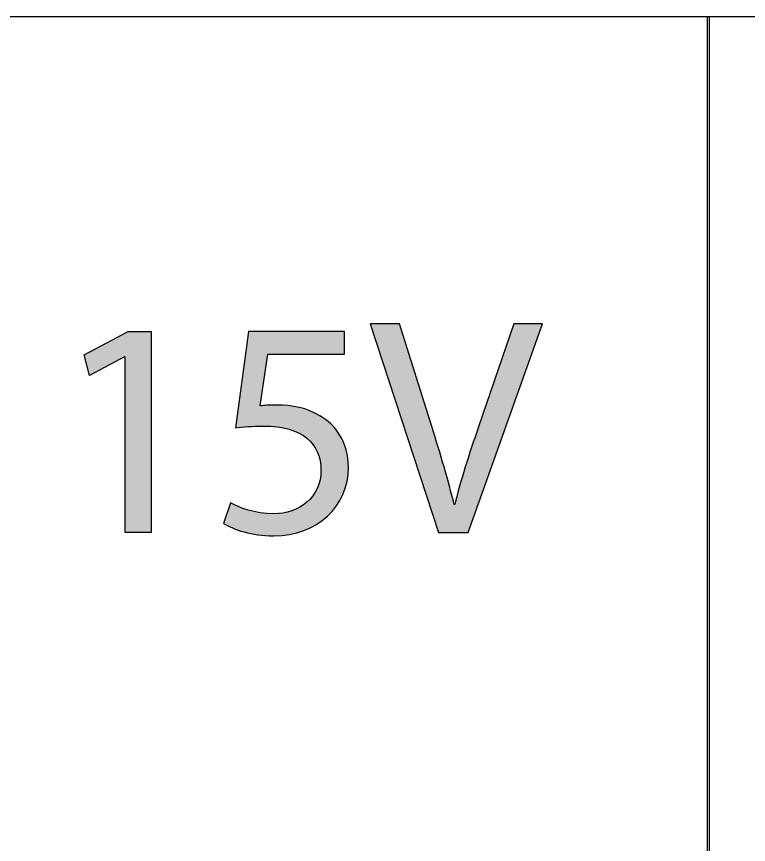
# Model space of a CAD drawing. Extents: x 0 to 360, y -268 to 0.
# Drawn here: x 39.26 to 46.36, y -148.03 to -140 of the extents above; entities that cross this region are included whole.
import ezdxf

# ---------------------------------------------------------------- set-up
doc = ezdxf.new("R2010")
doc.units = 0
doc.layers.add('LAYER_1', color=7, linetype='CONTINUOUS')

# ---------------------------------------------------------------- blocks, each defined once
blk = doc.blocks.new('*U97')
at = {"layer": 'LAYER_1', "color": 250}
for points in [[(40.3045, -143.2981), (39.9657, -143.2528), (40.3045, -143.0714)], [(40.3105, -143.2981), (40.3045, -143.0714), (40.3105, -143.0681)], [(40.3405, -145.001), (40.3105, -143.0681), (40.3405, -143.0521)], [(39.9657, -143.4806), (39.9147, -143.2801), (39.9657, -143.2528)], [(39.9657, -143.4806), (39.9657, -143.2528), (40.3045, -143.2981)]]:
    blk.add_solid(points, dxfattribs=at)
at = {"layer": 'LAYER_1', "color": 250, "extrusion": (0, 0, -1)}
for points in [[(-40.3045, -143.2981), (-40.3045, -143.0714), (-40.3105, -143.2981)], [(-40.3105, -145.001), (-40.3105, -143.0681), (-40.3405, -145.001)], [(-40.3405, -145.001), (-40.3405, -143.0521), (-40.5653, -145.001)], [(-40.5653, -145.001), (-40.3405, -143.0521), (-40.5653, -143.0521)]]:
    blk.add_solid(points, dxfattribs=at)
blk = doc.blocks.new('*U98')
at = {"layer": 'LAYER_1', "color": 250}
for points in [[(41.5017, -143.9751), (41.4661, -143.3558), (41.5017, -143.0919)], [(41.5058, -143.975), (41.5017, -143.0919), (41.5058, -143.0612)], [(41.507, -143.9749), (41.5058, -143.0612), (41.507, -143.0521)], [(41.4661, -143.9789), (41.4075, -143.7908), (41.4661, -143.3558)], [(41.6227, -143.9707), (41.6209, -143.7749), (41.6227, -143.7748)], [(41.6538, -143.9695), (41.6227, -143.7748), (41.6538, -143.773)], [(41.6958, -143.972), (41.6538, -143.773), (41.6958, -143.7706)], [(41.6538, -143.9695), (41.6538, -143.773), (41.6958, -143.972)], [(41.7528, -143.9754), (41.6958, -143.7706), (41.7528, -143.7674)], [(41.6958, -143.972), (41.6958, -143.7706), (41.7528, -143.9754)], [(41.7799, -143.9771), (41.7528, -143.7674), (41.7799, -143.7659)], [(41.7528, -143.9754), (41.7528, -143.7674), (41.7799, -143.9771)], [(41.7799, -143.9771), (41.7799, -143.7659), (41.7888, -143.9776)], [(41.7888, -143.9776), (41.7888, -143.7664), (41.8432, -143.9887)], [(41.8432, -143.9887), (41.8432, -143.7692), (41.893, -143.9988)], [(41.893, -143.9988), (41.893, -143.7717), (41.9042, -144.0011)], [(41.9042, -144.0011), (41.9042, -143.7736), (41.9054, -144.0015)], [(41.9054, -144.0015), (41.9054, -143.7738), (41.9286, -144.0106)], [(41.9286, -144.0106), (41.9286, -143.7777), (42.0003, -144.0387)], [(42.0003, -144.0387), (42.0003, -143.7898), (42.002, -144.0399)], [(42.002, -144.0399), (42.002, -143.7901), (42.0068, -144.043)], [(42.0068, -144.043), (42.0068, -143.7916), (42.0445, -144.0677)], [(42.0445, -144.0677), (42.0445, -143.8035), (42.0755, -144.0879)], [(42.0755, -144.0879), (42.0755, -143.8133), (42.0778, -144.0894)], [(42.0778, -144.0894), (42.0778, -143.814), (42.1048, -144.1179)], [(42.1048, -144.1179), (42.1048, -143.8226), (42.1325, -144.1471)], [(42.1325, -144.1471), (42.1325, -143.8366), (42.1371, -144.1519)], [(42.1371, -144.1519), (42.1371, -143.839), (42.1682, -144.2064)], [(42.1682, -144.2064), (42.1682, -143.8547), (42.1757, -144.2195)], [(42.1757, -144.2195), (42.1757, -143.8585), (42.1788, -144.225)], [(42.1788, -144.225), (42.1788, -143.8601), (42.1995, -144.2943)], [(42.1995, -144.2943), (42.1995, -143.8706), (42.2028, -144.3053)], [(42.2028, -144.3053), (42.2028, -143.8727), (42.2035, -144.3076)], [(42.2035, -144.3076), (42.2035, -143.8732), (42.2115, -144.3984)], [(42.2115, -144.8909), (42.2035, -144.4842), (42.2115, -144.3984)], [(42.2035, -144.897), (42.2028, -144.4915), (42.2035, -144.4842)], [(42.1788, -144.9156), (42.1757, -144.5745), (42.1788, -144.5649)], [(42.1995, -144.9), (42.1788, -144.5649), (42.1995, -144.5015)], [(42.2028, -144.8975), (42.1995, -144.5015), (42.2028, -144.4915)], [(42.1371, -144.9386), (42.1325, -144.6468), (42.1371, -144.6391)], [(42.1682, -144.9236), (42.1371, -144.6391), (42.1682, -144.5871)], [(42.1757, -144.9179), (42.1682, -144.5871), (42.1757, -144.5745)], [(41.333, -144.9474), (41.2671, -144.9138), (41.333, -144.7133)], [(41.333, -144.9474), (41.333, -144.7133), (41.3535, -144.9578)], [(41.3535, -144.9578), (41.3535, -144.7235), (41.3809, -144.9672)], [(42.0755, -144.9683), (42.0445, -144.7294), (42.0755, -144.7076)], [(42.0778, -144.9672), (42.0755, -144.7076), (42.0778, -144.7051)], [(42.1048, -144.9542), (42.0778, -144.7051), (42.1048, -144.6763)], [(42.1325, -144.9408), (42.1048, -144.6763), (42.1325, -144.6468)], [(41.3809, -144.9672), (41.3809, -144.7371), (41.4075, -144.9762)], [(41.4075, -144.9762), (41.4075, -144.7504), (41.4661, -144.9962)], [(41.4661, -144.9962), (41.4661, -144.7711), (41.5017, -145.0034)], [(41.5017, -145.0034), (41.5017, -144.7837), (41.5058, -145.0042)], [(41.5058, -145.0042), (41.5058, -144.7852), (41.507, -145.0045)], [(41.507, -145.0045), (41.507, -144.7854), (41.6006, -145.0234)], [(41.6006, -145.0234), (41.6006, -144.8061), (41.6209, -145.0248)], [(41.893, -145.0218), (41.8432, -144.8137), (41.893, -144.8009)], [(41.9042, -145.0208), (41.893, -144.8009), (41.9042, -144.798)], [(41.9054, -145.0207), (41.9042, -144.798), (41.9054, -144.7977)], [(41.9286, -145.0145), (41.9054, -144.7977), (41.9286, -144.7918)], [(42.0003, -144.9952), (41.9286, -144.7918), (42.0003, -144.7591)], [(42.002, -144.9947), (42.0003, -144.7591), (42.002, -144.7583)], [(42.0068, -144.9934), (42.002, -144.7583), (42.0068, -144.7561)], [(42.0445, -144.9833), (42.0068, -144.7561), (42.0445, -144.7294)], [(41.6209, -145.0248), (41.6209, -144.8106), (41.6227, -145.0249)], [(41.6227, -145.0249), (41.6227, -144.811), (41.6538, -145.027)], [(41.6538, -145.027), (41.6538, -144.8134), (41.6958, -145.0298)], [(41.6958, -145.0298), (41.6958, -144.8167), (41.7528, -145.0337)], [(41.7799, -145.0314), (41.7528, -144.8211), (41.7799, -144.8189)], [(41.7888, -145.0306), (41.7799, -144.8189), (41.7888, -144.8182)], [(41.8432, -145.026), (41.7888, -144.8182), (41.8432, -144.8137)]]:
    blk.add_solid(points, dxfattribs=at)
at = {"layer": 'LAYER_1', "color": 250, "extrusion": (0, 0, -1)}
for points in [[(-41.5017, -143.9751), (-41.5017, -143.0919), (-41.5058, -143.975)], [(-41.5058, -143.975), (-41.5058, -143.0612), (-41.507, -143.9749)], [(-41.507, -143.9749), (-41.507, -143.0521), (-41.6006, -143.9715)], [(-41.6006, -143.9715), (-41.507, -143.0521), (-41.6006, -143.0521)], [(-41.6006, -143.9715), (-41.6006, -143.0521), (-41.6209, -143.9707)], [(-41.6209, -143.9707), (-41.6006, -143.0521), (-41.6209, -143.0521)], [(-41.6209, -143.7749), (-41.6209, -143.0521), (-41.6227, -143.7628)], [(-41.6227, -143.7628), (-41.6209, -143.0521), (-41.6227, -143.0521)], [(-41.6227, -143.7628), (-41.6227, -143.0521), (-41.6538, -143.5549)], [(-41.6538, -143.5549), (-41.6227, -143.0521), (-41.6538, -143.0521)], [(-41.6538, -143.5549), (-41.6538, -143.0521), (-41.6958, -143.2739)], [(-41.6958, -143.2739), (-41.6538, -143.0521), (-41.6958, -143.0521)], [(-41.6958, -143.2739), (-41.6958, -143.0521), (-41.7528, -143.2739)], [(-41.7528, -143.2739), (-41.6958, -143.0521), (-41.7528, -143.0521)], [(-41.7528, -143.2739), (-41.7528, -143.0521), (-41.7799, -143.2739)], [(-41.7799, -143.2739), (-41.7528, -143.0521), (-41.7799, -143.0521)], [(-41.7799, -143.2739), (-41.7799, -143.0521), (-41.7888, -143.2739)], [(-41.7888, -143.2739), (-41.7799, -143.0521), (-41.7888, -143.0521)], [(-41.7888, -143.2739), (-41.7888, -143.0521), (-41.8432, -143.2739)], [(-41.8432, -143.2739), (-41.7888, -143.0521), (-41.8432, -143.0521)], [(-41.8432, -143.2739), (-41.8432, -143.0521), (-41.893, -143.2739)], [(-41.893, -143.2739), (-41.8432, -143.0521), (-41.893, -143.0521)], [(-41.893, -143.2739), (-41.893, -143.0521), (-41.9042, -143.2739)], [(-41.9042, -143.2739), (-41.893, -143.0521), (-41.9042, -143.0521)], [(-41.9042, -143.2739), (-41.9042, -143.0521), (-41.9054, -143.2739)], [(-41.9054, -143.2739), (-41.9042, -143.0521), (-41.9054, -143.0521)], [(-41.9054, -143.2739), (-41.9054, -143.0521), (-41.9286, -143.2739)], [(-41.9286, -143.2739), (-41.9054, -143.0521), (-41.9286, -143.0521)], [(-41.9286, -143.2739), (-41.9286, -143.0521), (-42.0003, -143.2739)], [(-42.0003, -143.2739), (-41.9286, -143.0521), (-42.0003, -143.0521)], [(-42.0003, -143.2739), (-42.0003, -143.0521), (-42.002, -143.2739)], [(-42.002, -143.2739), (-42.0003, -143.0521), (-42.002, -143.0521)], [(-42.002, -143.2739), (-42.002, -143.0521), (-42.0068, -143.2739)], [(-42.0068, -143.2739), (-42.002, -143.0521), (-42.0068, -143.0521)], [(-42.0068, -143.2739), (-42.0068, -143.0521), (-42.0445, -143.2739)], [(-42.0445, -143.2739), (-42.0068, -143.0521), (-42.0445, -143.0521)], [(-42.0445, -143.2739), (-42.0445, -143.0521), (-42.0755, -143.2739)], [(-42.0755, -143.2739), (-42.0445, -143.0521), (-42.0755, -143.0521)], [(-42.0755, -143.2739), (-42.0755, -143.0521), (-42.0778, -143.2739)], [(-42.0778, -143.2739), (-42.0755, -143.0521), (-42.0778, -143.0521)], [(-42.0778, -143.2739), (-42.0778, -143.0521), (-42.1048, -143.2739)], [(-42.1048, -143.2739), (-42.0778, -143.0521), (-42.1048, -143.0521)], [(-42.1048, -143.2739), (-42.1048, -143.0521), (-42.1325, -143.2739)], [(-42.1325, -143.2739), (-42.1048, -143.0521), (-42.1325, -143.0521)], [(-42.1325, -143.2739), (-42.1325, -143.0521), (-42.1371, -143.2739)], [(-42.1371, -143.2739), (-42.1325, -143.0521), (-42.1371, -143.0521)], [(-42.1371, -143.2739), (-42.1371, -143.0521), (-42.1682, -143.2739)], [(-42.1682, -143.2739), (-42.1371, -143.0521), (-42.1682, -143.0521)], [(-42.1682, -143.2739), (-42.1682, -143.0521), (-42.1757, -143.2739)], [(-42.1757, -143.2739), (-42.1682, -143.0521), (-42.1757, -143.0521)], [(-42.1757, -143.2739), (-42.1757, -143.0521), (-42.1788, -143.2739)], [(-42.1788, -143.2739), (-42.1757, -143.0521), (-42.1788, -143.0521)], [(-42.1788, -143.2739), (-42.1788, -143.0521), (-42.1995, -143.2739)], [(-42.1995, -143.2739), (-42.1788, -143.0521), (-42.1995, -143.0521)], [(-42.1995, -143.2739), (-42.1995, -143.0521), (-42.2028, -143.2739)], [(-42.2028, -143.2739), (-42.1995, -143.0521), (-42.2028, -143.0521)], [(-42.2028, -143.2739), (-42.2028, -143.0521), (-42.2035, -143.2739)], [(-42.2035, -143.2739), (-42.2028, -143.0521), (-42.2035, -143.0521)], [(-42.2035, -143.2739), (-42.2035, -143.0521), (-42.2115, -143.2739)], [(-42.2115, -143.2739), (-42.2035, -143.0521), (-42.2115, -143.0521)], [(-42.2115, -143.2739), (-42.2115, -143.0521), (-42.2554, -143.2739)], [(-42.2554, -143.2739), (-42.2115, -143.0521), (-42.2554, -143.0521)], [(-42.2554, -143.2739), (-42.2554, -143.0521), (-42.2741, -143.2739)], [(-42.2741, -143.2739), (-42.2554, -143.0521), (-42.2741, -143.0521)], [(-42.2741, -143.2739), (-42.2741, -143.0521), (-42.3076, -143.2739)], [(-42.3076, -143.2739), (-42.2741, -143.0521), (-42.3076, -143.0521)], [(-42.3076, -143.2739), (-42.3076, -143.0521), (-42.355, -143.2739)], [(-42.355, -143.2739), (-42.3076, -143.0521), (-42.355, -143.0521)], [(-42.355, -143.2739), (-42.355, -143.0521), (-42.3603, -143.2739)], [(-42.3603, -143.2739), (-42.355, -143.0521), (-42.3603, -143.0521)], [(-42.3603, -143.2739), (-42.3603, -143.0521), (-42.3963, -143.2739)], [(-42.3963, -143.2739), (-42.3603, -143.0521), (-42.3963, -143.0521)], [(-42.3963, -143.2739), (-42.3963, -143.0521), (-42.4245, -143.2739)], [(-42.4245, -143.2739), (-42.3963, -143.0521), (-42.4245, -143.0521)], [(-42.4245, -143.2739), (-42.4245, -143.0521), (-42.4305, -143.2739)], [(-42.4305, -143.2739), (-42.4245, -143.0521), (-42.4305, -143.0521)], [(-42.4305, -143.2739), (-42.4305, -143.0521), (-42.4394, -143.2739)], [(-42.4394, -143.2739), (-42.4305, -143.0521), (-42.4394, -143.0521)], [(-41.4661, -143.9789), (-41.4661, -143.3558), (-41.5017, -143.9751)], [(-41.4075, -143.985), (-41.3809, -143.9878), (-41.4075, -143.7908)], [(-41.4075, -143.985), (-41.4075, -143.7908), (-41.4661, -143.9789)], [(-41.6209, -143.9707), (-41.6209, -143.7749), (-41.6227, -143.9707)], [(-41.6227, -143.9707), (-41.6227, -143.7748), (-41.6538, -143.9695)], [(-41.7888, -143.9776), (-41.7799, -143.7659), (-41.7888, -143.7664)], [(-41.8432, -143.9887), (-41.7888, -143.7664), (-41.8432, -143.7692)], [(-41.893, -143.9988), (-41.8432, -143.7692), (-41.893, -143.7717)], [(-41.9042, -144.0011), (-41.893, -143.7717), (-41.9042, -143.7736)], [(-41.9054, -144.0015), (-41.9042, -143.7736), (-41.9054, -143.7738)], [(-41.9286, -144.0106), (-41.9054, -143.7738), (-41.9286, -143.7777)], [(-42.0003, -144.0387), (-41.9286, -143.7777), (-42.0003, -143.7898)], [(-42.002, -144.0399), (-42.0003, -143.7898), (-42.002, -143.7901)], [(-42.0068, -144.043), (-42.002, -143.7901), (-42.0068, -143.7916)], [(-42.0445, -144.0677), (-42.0068, -143.7916), (-42.0445, -143.8035)], [(-42.0755, -144.0879), (-42.0445, -143.8035), (-42.0755, -143.8133)], [(-42.0778, -144.0894), (-42.0755, -143.8133), (-42.0778, -143.814)], [(-42.1048, -144.1179), (-42.0778, -143.814), (-42.1048, -143.8226)], [(-42.1325, -144.1471), (-42.1048, -143.8226), (-42.1325, -143.8366)], [(-42.1371, -144.1519), (-42.1325, -143.8366), (-42.1371, -143.839)], [(-42.1682, -144.2064), (-42.1371, -143.839), (-42.1682, -143.8547)], [(-42.1757, -144.2195), (-42.1682, -143.8547), (-42.1757, -143.8585)], [(-42.1788, -144.225), (-42.1757, -143.8585), (-42.1788, -143.8601)], [(-42.1995, -144.2943), (-42.1788, -143.8601), (-42.1995, -143.8706)], [(-42.2028, -144.3053), (-42.1995, -143.8706), (-42.2028, -143.8727)], [(-42.2035, -144.3076), (-42.2028, -143.8727), (-42.2035, -143.8732)], [(-42.2115, -144.3984), (-42.2035, -143.8732), (-42.2115, -143.8783)], [(-42.2115, -144.8909), (-42.2115, -143.8783), (-42.2554, -144.8579)], [(-42.2554, -144.8579), (-42.2115, -143.8783), (-42.2554, -143.9062)], [(-42.2554, -144.8579), (-42.2554, -143.9062), (-42.2741, -144.8438)], [(-42.2741, -144.8438), (-42.2554, -143.9062), (-42.2741, -143.9218)], [(-42.2741, -144.8438), (-42.2741, -143.9218), (-42.3076, -144.8058)], [(-42.3076, -144.8058), (-42.2741, -143.9218), (-42.3076, -143.9497)], [(-42.3076, -144.8058), (-42.3076, -143.9497), (-42.355, -144.7522)], [(-42.355, -144.7522), (-42.3076, -143.9497), (-42.355, -144.001)], [(-42.355, -144.7522), (-42.355, -144.001), (-42.3603, -144.7461)], [(-42.3603, -144.7461), (-42.355, -144.001), (-42.3603, -144.0086)], [(-42.3603, -144.7461), (-42.3603, -144.0086), (-42.3963, -144.6826)], [(-42.3963, -144.6826), (-42.3603, -144.0086), (-42.3963, -144.0599)], [(-42.3963, -144.6826), (-42.3963, -144.0599), (-42.4245, -144.6328)], [(-42.4245, -144.6328), (-42.3963, -144.0599), (-42.4245, -144.1146)], [(-42.4245, -144.6328), (-42.4245, -144.1146), (-42.4305, -144.6138)], [(-42.4305, -144.6138), (-42.4245, -144.1146), (-42.4305, -144.1263)], [(-42.4305, -144.6138), (-42.4305, -144.1263), (-42.4394, -144.5854)], [(-42.4394, -144.5854), (-42.4305, -144.1263), (-42.4394, -144.1518)], [(-42.4394, -144.5854), (-42.4394, -144.1518), (-42.4563, -144.5321)], [(-42.4563, -144.5321), (-42.4394, -144.1518), (-42.4563, -144.1999)], [(-42.4563, -144.5321), (-42.4563, -144.1999), (-42.4645, -144.5061)], [(-42.4645, -144.5061), (-42.4563, -144.1999), (-42.4645, -144.2405)], [(-42.4645, -144.5061), (-42.4645, -144.2405), (-42.4727, -144.425)], [(-42.4727, -144.425), (-42.4645, -144.2405), (-42.4727, -144.2805)], [(-42.4727, -144.425), (-42.4727, -144.2805), (-42.4784, -144.3681)], [(-42.2035, -144.897), (-42.2035, -144.4842), (-42.2115, -144.8909)], [(-42.1788, -144.9156), (-42.1788, -144.5649), (-42.1995, -144.9)], [(-42.1995, -144.9), (-42.1995, -144.5015), (-42.2028, -144.8975)], [(-42.2028, -144.8975), (-42.2028, -144.4915), (-42.2035, -144.897)], [(-42.1371, -144.9386), (-42.1371, -144.6391), (-42.1682, -144.9236)], [(-42.1682, -144.9236), (-42.1682, -144.5871), (-42.1757, -144.9179)], [(-42.1757, -144.9179), (-42.1757, -144.5745), (-42.1788, -144.9156)], [(-41.3535, -144.9578), (-41.333, -144.7133), (-41.3535, -144.7235)], [(-41.3809, -144.9672), (-41.3535, -144.7235), (-41.3809, -144.7371)], [(-42.0755, -144.9683), (-42.0755, -144.7076), (-42.0778, -144.9672)], [(-42.0778, -144.9672), (-42.0778, -144.7051), (-42.1048, -144.9542)], [(-42.1048, -144.9542), (-42.1048, -144.6763), (-42.1325, -144.9408)], [(-42.1325, -144.9408), (-42.1325, -144.6468), (-42.1371, -144.9386)], [(-41.4075, -144.9762), (-41.3809, -144.7371), (-41.4075, -144.7504)], [(-41.4661, -144.9962), (-41.4075, -144.7504), (-41.4661, -144.7711)], [(-41.5017, -145.0034), (-41.4661, -144.7711), (-41.5017, -144.7837)], [(-41.5058, -145.0042), (-41.5017, -144.7837), (-41.5058, -144.7852)], [(-41.507, -145.0045), (-41.5058, -144.7852), (-41.507, -144.7854)], [(-41.6006, -145.0234), (-41.507, -144.7854), (-41.6006, -144.8061)], [(-41.6209, -145.0248), (-41.6006, -144.8061), (-41.6209, -144.8106)], [(-41.893, -145.0218), (-41.893, -144.8009), (-41.9042, -145.0208)], [(-41.9042, -145.0208), (-41.9042, -144.798), (-41.9054, -145.0207)], [(-41.9054, -145.0207), (-41.9054, -144.7977), (-41.9286, -145.0145)], [(-41.9286, -145.0145), (-41.9286, -144.7918), (-42.0003, -144.9952)], [(-42.0003, -144.9952), (-42.0003, -144.7591), (-42.002, -144.9947)], [(-42.002, -144.9947), (-42.002, -144.7583), (-42.0068, -144.9934)], [(-42.0068, -144.9934), (-42.0068, -144.7561), (-42.0445, -144.9833)], [(-42.0445, -144.9833), (-42.0445, -144.7294), (-42.0755, -144.9683)], [(-41.6227, -145.0249), (-41.6209, -144.8106), (-41.6227, -144.811)], [(-41.6538, -145.027), (-41.6227, -144.811), (-41.6538, -144.8134)], [(-41.6958, -145.0298), (-41.6538, -144.8134), (-41.6958, -144.8167)], [(-41.7528, -145.0337), (-41.6958, -144.8167), (-41.7528, -144.8211)], [(-41.7528, -145.0337), (-41.7528, -144.8211), (-41.7799, -145.0314)], [(-41.7799, -145.0314), (-41.7799, -144.8189), (-41.7888, -145.0306)], [(-41.7888, -145.0306), (-41.7888, -144.8182), (-41.8432, -145.026)], [(-41.8432, -145.026), (-41.8432, -144.8137), (-41.893, -145.0218)]]:
    blk.add_solid(points, dxfattribs=at)
blk = doc.blocks.new('*U99')
at = {"layer": 'LAYER_1', "color": 250, "extrusion": (0, 0, -1)}
for points in [[(-42.9733, -143.8489), (-42.6884, -142.9801), (-42.9733, -142.9801)], [(-43.288, -144.8087), (-42.9733, -142.9801), (-43.288, -143.9754)], [(-44.0826, -143.76), (-43.7408, -143.9785), (-44.0826, -142.9801)], [(-44.0826, -143.76), (-44.0826, -142.9801), (-44.3615, -142.9801)], [(-43.351, -145.001), (-43.288, -143.9754), (-43.351, -144.1842)], [(-43.351, -145.001), (-43.351, -144.1842), (-43.4061, -145.001)], [(-43.4061, -145.001), (-43.351, -144.1842), (-43.4061, -144.3667)], [(-43.6389, -145.001), (-43.6389, -144.2849), (-43.7408, -144.7158)], [(-43.4061, -145.001), (-43.4061, -144.3667), (-43.504, -145.001)], [(-43.504, -145.001), (-43.4061, -144.3667), (-43.504, -144.7312)], [(-43.6119, -145.001), (-43.6119, -144.3661), (-43.6389, -145.001)], [(-43.504, -145.001), (-43.504, -144.7312), (-43.51, -145.001)], [(-43.51, -145.001), (-43.504, -144.7312), (-43.51, -144.7312)], [(-43.51, -145.001), (-43.51, -144.7312), (-43.6119, -145.001)]]:
    blk.add_solid(points, dxfattribs=at)
at = {"layer": 'LAYER_1', "color": 250}
for points in [[(42.9733, -143.8489), (42.9733, -142.9801), (43.288, -144.8087)], [(43.7408, -144.7158), (43.7408, -143.9785), (44.0826, -143.76)], [(43.288, -144.8087), (43.288, -143.9754), (43.351, -145.001)], [(43.7408, -144.7158), (43.6389, -144.2849), (43.7408, -143.9785)], [(43.6389, -145.001), (43.6119, -144.3661), (43.6389, -144.2849)], [(43.6119, -145.001), (43.51, -144.7312), (43.6119, -144.3661)]]:
    blk.add_solid(points, dxfattribs=at)
blk = doc.blocks.new('BLOCK_13')
at = {"layer": 'LAYER_1'}
blk.add_lwpolyline([(40.3105, -143.2981), (40.3045, -143.2981), (39.9657, -143.4806), (39.9147, -143.2801), (40.3405, -143.0521), (40.5653, -143.0521), (40.5653, -145.001), (40.3105, -145.001), (40.3105, -143.2981)], dxfattribs=at)
for points, knots in [([(43.351, -145.001), (43.351, -145.001), (42.6884, -142.9801), (42.6884, -142.9801), (42.6884, -142.9801), (42.9733, -142.9801), (42.9733, -142.9801), (42.9733, -142.9801), (43.288, -143.9754), (43.288, -143.9754), (43.372, -144.2482), (43.447, -144.4942), (43.504, -144.7312), (43.504, -144.7312), (43.51, -144.7312), (43.51, -144.7312), (43.5668, -144.4973), (43.6478, -144.2424), (43.7408, -143.9785), (43.7408, -143.9785), (44.0826, -142.9801), (44.0826, -142.9801), (44.0826, -142.9801), (44.3615, -142.9801), (44.3615, -142.9801), (44.3615, -142.9801), (43.6389, -145.001), (43.6389, -145.001), (43.6389, -145.001), (43.351, -145.001), (43.351, -145.001)], [0, 0, 0, 0, 1, 1, 1, 2, 2, 2, 3, 3, 3, 4, 4, 4, 5, 5, 5, 6, 6, 6, 7, 7, 7, 8, 8, 8, 9, 9, 9, 10, 10, 10, 10]), ([(42.4394, -143.2739), (42.4394, -143.2739), (41.6958, -143.2739), (41.6958, -143.2739), (41.6958, -143.2739), (41.6209, -143.7749), (41.6209, -143.7749), (41.6658, -143.7687), (41.7079, -143.7659), (41.7799, -143.7659), (41.9327, -143.7659), (42.0796, -143.7955), (42.1995, -143.8706), (42.3525, -143.9547), (42.4784, -144.1256), (42.4784, -144.3681), (42.4784, -144.7491), (42.1755, -145.0337), (41.7528, -145.0337), (41.5399, -145.0337), (41.363, -144.9738), (41.2671, -144.9138), (41.2671, -144.9138), (41.333, -144.7133), (41.333, -144.7133), (41.414, -144.7612), (41.5728, -144.8211), (41.7528, -144.8211), (41.9986, -144.8211), (42.2145, -144.6592), (42.2115, -144.3984), (42.2115, -144.1462), (42.0407, -143.9695), (41.6538, -143.9695), (41.5399, -143.9695), (41.4529, -143.9785), (41.3809, -143.9878), (41.3809, -143.9878), (41.507, -143.0521), (41.507, -143.0521), (41.507, -143.0521), (42.4394, -143.0521), (42.4394, -143.0521), (42.4394, -143.0521), (42.4394, -143.2739), (42.4394, -143.2739)], [0, 0, 0, 0, 1, 1, 1, 2, 2, 2, 3, 3, 3, 4, 4, 4, 5, 5, 5, 6, 6, 6, 7, 7, 7, 8, 8, 8, 9, 9, 9, 10, 10, 10, 11, 11, 11, 12, 12, 12, 13, 13, 13, 14, 14, 14, 15, 15, 15, 15])]:
    blk.add_open_spline(points, degree=3, knots=knots, dxfattribs=at)
at = {"layer": 'LAYER_1', "color": 250}
for name in ['*U99', '*U97', '*U98']:
    blk.add_blockref(name, (0, 0), dxfattribs=at)
blk = doc.blocks.new('BLOCK_4')
at = {"layer": 'LAYER_1', "color": 250}
for points in [[(45.9777, -164.001), (37.9629, -164.001), (37.9629, -139.9996), (45.9777, -139.9996), (45.9777, -164.001)], [(53.9778, -164.001), (45.9629, -164.001), (45.9629, -139.9996), (53.9778, -139.9996), (53.9778, -164.001)]]:
    blk.add_lwpolyline(points, dxfattribs=at)
at = {"layer": 'LAYER_1'}
blk.add_blockref('BLOCK_13', (0, 0), dxfattribs=at)

msp = doc.modelspace()

# ---------------------------------------------------------------- block references
at = {"layer": 'LAYER_1'}
msp.add_blockref('BLOCK_4', (0, 0), dxfattribs=at)

doc.saveas('drawing.dxf')
